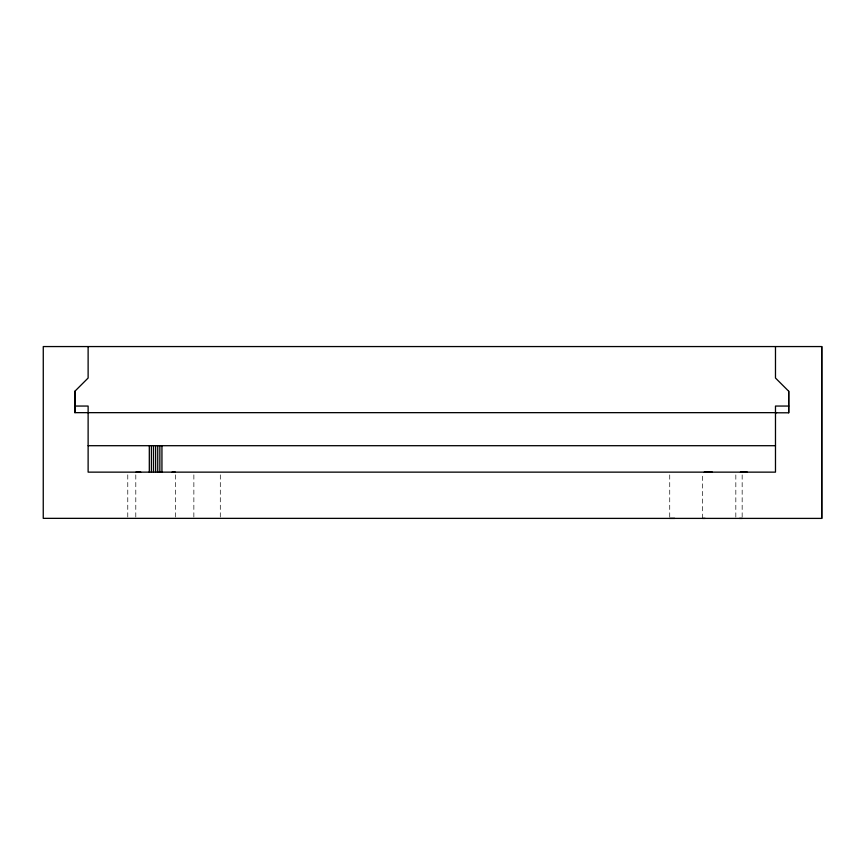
<?xml version="1.0" encoding="UTF-8"?>
<svg xmlns="http://www.w3.org/2000/svg" width="865" height="865" viewBox="0 0 865 865"><rect width="100%" height="100%" fill="white"/><g stroke="black" fill="none" stroke-linecap="round" stroke-linejoin="round"><path stroke-width="0.65" stroke-dasharray="4.33 3.24" d="M127.771 517.032L127.771 473.458M135.794 517.043L135.805 472.149M175.433 517.043L175.444 473.479M193.857 517.043L193.868 472.149M220.294 517.054L220.305 473.469M669.726 517.086L669.737 473.469M702.51 518.405L702.51 473.49M735.823 517.119L735.834 472.139M742.159 517.097L742.159 473.49"/><path stroke-width="1.3" d="M776.565 412.659L74.898 412.659L74.898 391.239L88.122 378.027L88.122 346.562M775.483 412.789L788.707 412.789L788.707 391.239L775.483 378.027L775.483 346.562M821.739 518.405L821.75 346.562L43.272 346.562L43.25 518.351L821.739 518.405L821.75 346.562M74.898 406.053L88.122 406.053L88.122 472.139L775.483 472.139L775.483 406.053L788.707 406.053M88.122 445.702L775.483 445.702M135.881 472.149L140.714 472.149M175.357 472.149L172.049 472.149M674.754 518.405L669.726 518.405M702.51 518.405L705.159 518.405M739.499 518.416L742.159 518.416M704.251 472.139L712.436 472.171M740.418 472.139L747.371 472.171M788.707 391.25L788.707 412.789M161.939 445.713L161.939 472.149M159.841 445.713L159.841 472.149M157.744 445.713L157.744 472.149M155.624 445.713L155.624 472.149M153.505 445.713L153.505 472.149M151.407 445.713L151.407 472.149M149.31 445.713L149.31 472.149M74.898 391.25L74.898 412.659"/></g></svg>
